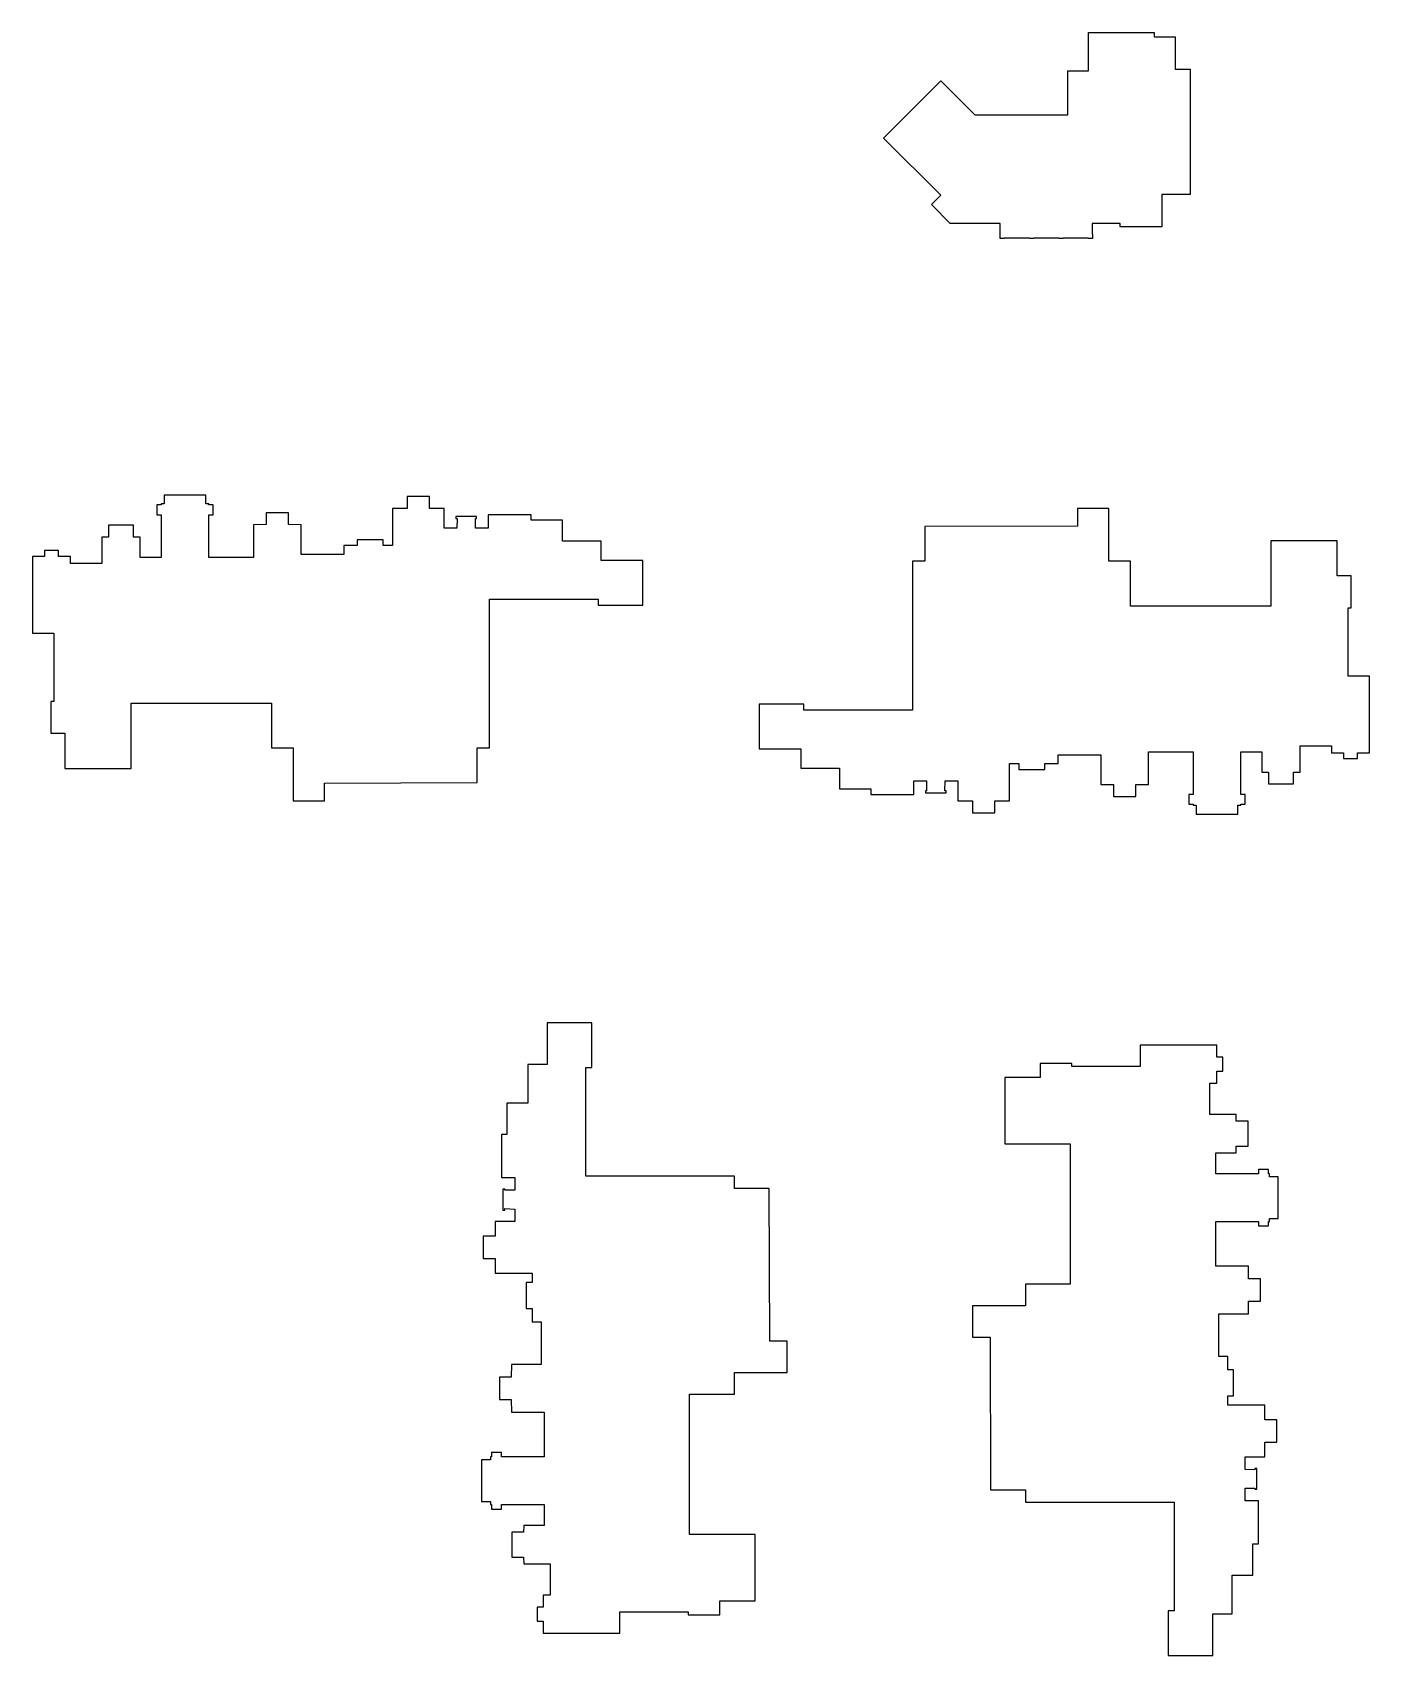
# Model space of a CAD drawing. Header units: inches. Extents: x 897 to 14036, y 486 to 8873.
# Drawn here: x 897 to 6289, y 486 to 7032 of the extents above; entities that cross this region are included whole.
import ezdxf

# ---------------------------------------------------------------- set-up
doc = ezdxf.new("R2010")
doc.units = ezdxf.units.IN
doc.header["$LTSCALE"] = 24
doc.header["$MEASUREMENT"] = 0
doc.layers.add('_JHA_FOUNDATION', color=100, linetype='Continuous')

msp = doc.modelspace()

# ---------------------------------------------------------------- linework, layer by layer
at = {"layer": '_JHA_FOUNDATION', "linetype": 'Continuous'}
msp.add_lwpolyline([(4329, 6606.3), (4560.3, 6837.5), (4698.1, 6699.7), (5072.3, 6699.7), (5072.3, 6877.2), (5156.3, 6877.2), (5156.3, 7032.2), (5420.8, 7032.2), (5420.8, 7014.2), (5504.8, 7014.2), (5504.8, 6884.7), (5565.3, 6884.7), (5565.3, 6378.2), (5451.3, 6378.2), (5451.3, 6248.2), (5283.3, 6248.2), (5283.3, 6262.2), (5170.8, 6262.2), (5170.8, 6218.2), (5171.8, 6218.2), (5171.8, 6201.2), (5154.8, 6201.2), (5154.8, 6202.2), (5053.3, 6202.2), (5053.3, 6201.2), (5036.3, 6201.2), (5036.3, 6202.2), (4934.8, 6202.2), (4934.8, 6201.2), (4917.8, 6201.2), (4917.8, 6202.2), (4816.3, 6202.2), (4816.3, 6201.2), (4799.3, 6201.2), (4799.3, 6218.2), (4800.3, 6218.2), (4800.3, 6262.2), (4598.2, 6262.2), (4522.4, 6337.9), (4559.9, 6375.4)], close=True, dxfattribs=at)
at = {"layer": '_JHA_FOUNDATION'}
for points in [[(2740.5, 4146.4), (2740.5, 4746.4), (3178.5, 4746.4), (3178.5, 4722.4), (3358.5, 4722.4), (3358.5, 4902.4), (3190.5, 4902.4), (3190.5, 4980.3), (3034.5, 4980.3), (3034.5, 5064.4), (2908.5, 5064.4), (2908.5, 5086.4), (2734.5, 5086.4), (2734.5, 5032.3), (2683.5, 5032.3), (2683.5, 5072.3), (2687.5, 5072.3), (2687.5, 5080.3), (2603.5, 5080.3), (2603.5, 5072.3), (2609.5, 5072.3), (2607.5, 5032.3), (2556.5, 5032.3), (2556.5, 5112.4), (2497.5, 5112.4), (2497.5, 5160.4), (2407.6, 5160.4), (2407.6, 5112.4), (2348.5, 5112.4), (2348.5, 4962.3), (2310.5, 4962.3), (2310.5, 4986.3), (2206.5, 4986.3), (2206.5, 4962.3), (2152.5, 4962.3), (2152.5, 4926.4), (1980.5, 4926.4), (1980.5, 5046.4), (1929.5, 5046.9), (1929.5, 5094.4), (1839.6, 5094.4), (1839.6, 5046.9), (1788.5, 5046.4), (1788.5, 4914.4), (1607.5, 4914.4), (1607.5, 5086.4), (1625.5, 5086.4), (1625.5, 5126.4), (1607.5, 5126.4), (1607.5, 5130.4), (1595.5, 5130.4), (1595.5, 5166.4), (1427.5, 5166.4), (1427.5, 5130.4), (1415.5, 5130.4), (1415.5, 5126.4), (1397.5, 5126.4), (1397.5, 5086.4), (1415.5, 5086.4), (1415.5, 4914.4), (1330.5, 4914.4), (1330.5, 4996.4), (1304.5, 4996.9), (1304.5, 5044.4), (1202.6, 5044.4), (1202.6, 4996.9), (1176.5, 4996.4), (1176.5, 4890.4), (1050.5, 4890.4), (1050.5, 4918.4), (1001.5, 4918.4), (1001.5, 4942.4), (945.5, 4942.4), (945.5, 4918.4), (896.5, 4918.4), (896.5, 4609.4), (982.5, 4609.4), (982.5, 4333.4), (970.5, 4333.4), (970.5, 4205.4), (1026.5, 4205.4), (1026.5, 4063.3), (1294.5, 4063.3), (1294.5, 4327.4), (1860.5, 4327.4), (1860.5, 4146.4), (1948.5, 4146.4), (1948.5, 3933.4), (2074.5, 3933.4), (2074.5, 4004.4), (2690.5, 4006.4), (2690.5, 4146.4), (2740.5, 4146.4)], [(4445.4, 4899.1), (4445.4, 4299.1), (4007.4, 4299.1), (4007.4, 4323.1), (3827.4, 4323.1), (3827.4, 4143.1), (3995.4, 4143.1), (3995.4, 4065.1), (4151.4, 4065.1), (4151.4, 3981.1), (4277.4, 3981.1), (4277.4, 3959.1), (4451.4, 3959.1), (4451.4, 4013.1), (4502.4, 4013.1), (4502.4, 3973.1), (4498.4, 3973.1), (4498.4, 3965.1), (4582.4, 3965.1), (4582.4, 3973.1), (4576.4, 3973.1), (4578.4, 4013.1), (4629.4, 4013.1), (4629.4, 3933.1), (4688.4, 3933.1), (4688.4, 3885.1), (4778.4, 3885.1), (4778.4, 3933.1), (4837.4, 3933.1), (4837.4, 4083.1), (4875.4, 4083.1), (4875.4, 4059.1), (4979.4, 4059.1), (4979.4, 4083.1), (5033.4, 4083.1), (5033.4, 4119.1), (5205.4, 4119.1), (5205.4, 3999.1), (5256.4, 3998.6), (5256.4, 3951.1), (5346.4, 3951.1), (5346.4, 3998.6), (5397.4, 3999.1), (5397.4, 4131.1), (5578.4, 4131.1), (5578.4, 3959.1), (5560.4, 3959.1), (5560.4, 3919.1), (5578.4, 3919.1), (5578.4, 3915.1), (5590.4, 3915.1), (5590.4, 3879.1), (5758.4, 3879.1), (5758.4, 3915.1), (5770.4, 3915.1), (5770.4, 3919.1), (5788.4, 3919.1), (5788.4, 3959.1), (5770.4, 3959.1), (5770.4, 4131.1), (5855.4, 4131.1), (5855.4, 4049.1), (5881.4, 4048.6), (5881.4, 4001.1), (5983.4, 4001.1), (5983.4, 4048.6), (6009.4, 4049.1), (6009.4, 4155.1), (6135.4, 4155.1), (6135.4, 4127.1), (6184.4, 4127.1), (6184.4, 4103.1), (6240.4, 4103.1), (6240.4, 4127.1), (6289.4, 4127.1), (6289.4, 4436.1), (6203.4, 4436.1), (6203.4, 4712.1), (6215.4, 4712.1), (6215.4, 4840.1), (6159.4, 4840.1), (6159.4, 4982.1), (5891.4, 4982.1), (5891.4, 4718.1), (5325.4, 4718.1), (5325.4, 4899.1), (5237.4, 4899.1), (5237.4, 5112), (5111.4, 5112), (5111.4, 5041.1), (4495.4, 5039.1), (4495.4, 4899.1), (4445.4, 4899.1)], [(3728.2, 2419.6), (3128.2, 2419.6), (3128.2, 2857.6), (3152.2, 2857.6), (3152.2, 3037.6), (2972.2, 3037.6), (2972.2, 2869.6), (2894.2, 2869.6), (2894.2, 2713.6), (2810.2, 2713.6), (2810.2, 2587.6), (2788.2, 2587.6), (2788.2, 2413.6), (2842.2, 2413.6), (2842.2, 2362.6), (2802.2, 2362.6), (2802.2, 2366.6), (2794.2, 2366.6), (2794.2, 2282.6), (2802.2, 2282.6), (2802.2, 2288.6), (2842.2, 2286.6), (2842.2, 2235.6), (2762.2, 2235.6), (2762.2, 2176.6), (2714.2, 2176.6), (2714.2, 2086.7), (2762.2, 2086.7), (2762.2, 2027.6), (2912.2, 2027.6), (2912.2, 1989.6), (2888.2, 1989.6), (2888.2, 1885.6), (2912.2, 1885.6), (2912.2, 1831.6), (2948.2, 1831.6), (2948.2, 1659.6), (2828.2, 1659.6), (2827.7, 1608.6), (2780.2, 1608.6), (2780.2, 1518.7), (2827.7, 1518.7), (2828.2, 1467.6), (2960.2, 1467.6), (2960.2, 1286.6), (2788.2, 1286.6), (2788.2, 1304.6), (2748.2, 1304.6), (2748.2, 1286.6), (2744.2, 1286.6), (2744.2, 1274.6), (2708.2, 1274.6), (2708.2, 1106.6), (2744.2, 1106.6), (2744.2, 1094.6), (2748.2, 1094.6), (2748.2, 1076.6), (2788.2, 1076.6), (2788.2, 1094.6), (2960.2, 1094.6), (2960.2, 1009.6), (2878.2, 1009.6), (2877.7, 983.6), (2830.2, 983.6), (2830.2, 881.7), (2877.7, 881.7), (2878.2, 855.6), (2984.2, 855.6), (2984.2, 729.6), (2956.2, 729.6), (2956.2, 680.6), (2932.2, 680.6), (2932.2, 624.6), (2956.2, 624.6), (2956.2, 575.6), (3265.2, 575.6), (3265.2, 661.6), (3541.2, 661.6), (3541.2, 649.6), (3669.2, 649.6), (3669.2, 705.6), (3811.2, 705.6), (3811.2, 973.6), (3547.2, 973.6), (3547.2, 1539.6), (3728.2, 1539.6), (3728.2, 1627.6), (3941.1, 1627.6), (3941.1, 1753.6), (3870.2, 1753.6), (3868.1, 2369.6), (3728.2, 2369.6), (3728.2, 2419.6)], [(4901.3, 1103.6), (5501.3, 1103.6), (5501.3, 665.6), (5477.3, 665.6), (5477.3, 485.6), (5657.3, 485.6), (5657.3, 653.6), (5735.2, 653.6), (5735.2, 809.6), (5819.3, 809.6), (5819.3, 935.6), (5841.3, 935.6), (5841.3, 1109.6), (5787.2, 1109.6), (5787.2, 1160.6), (5827.2, 1160.6), (5827.2, 1156.6), (5835.2, 1156.6), (5835.2, 1240.6), (5827.2, 1240.6), (5827.2, 1234.6), (5787.2, 1236.6), (5787.2, 1287.6), (5867.3, 1287.6), (5867.3, 1346.6), (5915.3, 1346.6), (5915.3, 1436.5), (5867.3, 1436.5), (5867.3, 1495.6), (5717.3, 1495.6), (5717.3, 1533.6), (5741.3, 1533.6), (5741.3, 1637.6), (5717.3, 1637.6), (5717.3, 1691.6), (5681.3, 1691.6), (5681.3, 1863.6), (5801.3, 1863.6), (5801.8, 1914.6), (5849.3, 1914.6), (5849.3, 2004.5), (5801.8, 2004.5), (5801.3, 2055.6), (5669.3, 2055.6), (5669.3, 2236.6), (5841.3, 2236.6), (5841.3, 2218.6), (5881.3, 2218.6), (5881.3, 2236.6), (5885.3, 2236.6), (5885.3, 2248.6), (5921.3, 2248.6), (5921.3, 2416.6), (5885.3, 2416.6), (5885.3, 2428.6), (5881.3, 2428.6), (5881.3, 2446.6), (5841.3, 2446.6), (5841.3, 2428.6), (5669.3, 2428.6), (5669.3, 2513.6), (5751.3, 2513.6), (5751.8, 2539.6), (5799.3, 2539.6), (5799.3, 2641.5), (5751.8, 2641.5), (5751.3, 2667.6), (5645.3, 2667.6), (5645.3, 2793.6), (5673.3, 2793.6), (5673.3, 2842.6), (5697.3, 2842.6), (5697.3, 2898.6), (5673.3, 2898.6), (5673.3, 2947.6), (5364.3, 2947.6), (5364.3, 2861.6), (5088.3, 2861.6), (5088.3, 2873.6), (4960.3, 2873.6), (4960.3, 2817.6), (4818.2, 2817.6), (4818.2, 2549.6), (5082.3, 2549.6), (5082.3, 1983.6), (4901.3, 1983.6), (4901.3, 1895.6), (4688.3, 1895.6), (4688.3, 1769.6), (4759.3, 1769.6), (4761.3, 1153.6), (4901.3, 1153.6), (4901.3, 1103.6)]]:
    msp.add_lwpolyline(points, dxfattribs=at)

doc.saveas('drawing.dxf')
